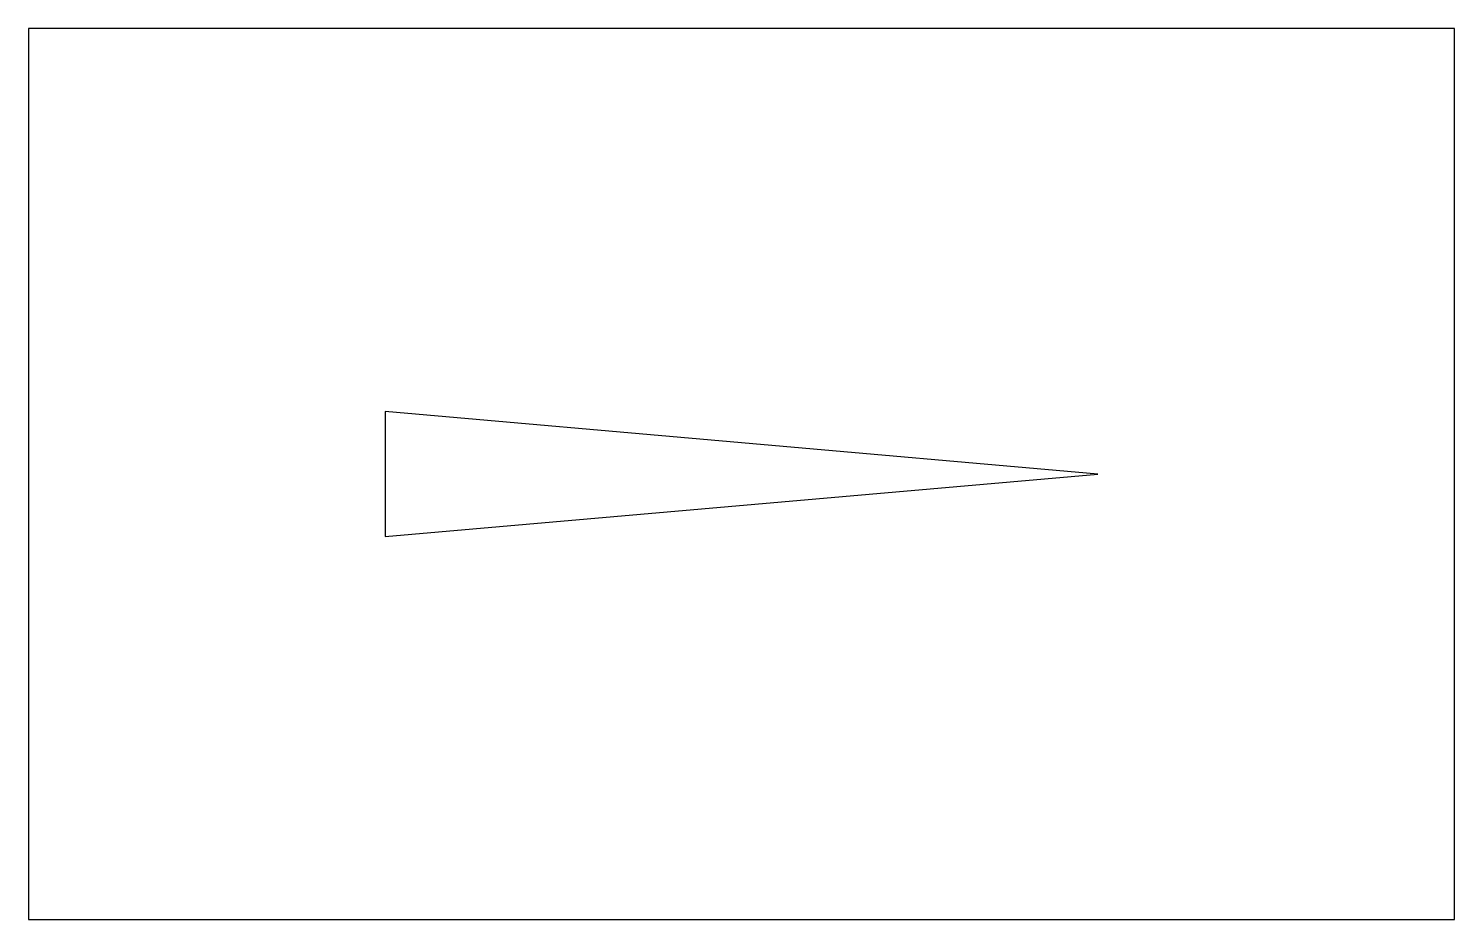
# Model space of a CAD drawing. Header units: millimetres. Extents: x 0 to 80, y 0 to 50.
import ezdxf

# ---------------------------------------------------------------- set-up
doc = ezdxf.new("R2010")
doc.units = ezdxf.units.MM
doc.layers.get('0').update_dxf_attribs({"linetype": 'CONTINUOUS'})

msp = doc.modelspace()

# ---------------------------------------------------------------- linework, layer by layer
for p, q in [((80, 50), (0, 50)), ((0, 50), (0, 0)), ((80, 0), (80, 50)), ((60, 25), (20, 28.5)), ((20, 28.5), (20, 21.5)), ((20, 21.5), (60, 25)), ((0, 0), (80, 0))]:
    msp.add_line(p, q)

doc.saveas('drawing.dxf')
